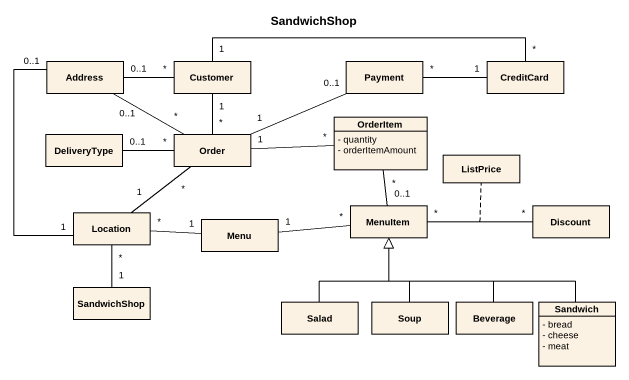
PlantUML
@startuml
title SandwichShop
hide circle
hide empty members
skinparam classAttributeIconSize 0
class Address
class Customer
class Payment
class CreditCard
class OrderItem {
  - quantity
  - orderItemAmount
}
class DeliveryType
class Order
class ListPrice
class Location
class Menu
class MenuItem
class Discount
class SandwichShop
class Salad
class Soup
class Beverage
class Sandwich {
  - bread
  - cheese
  - meat
}
Address "0..1" -right- "*" Customer
Address "0..1" -right- "*" Order
Address "0..1" -- "1" Location
Customer "1" -right- "*" CreditCard
Customer "1" -- "*" Order
Payment "0..1" -left- "1" Order
CreditCard "1" -left- "*" Payment
OrderItem "*" -- "0..1" MenuItem
DeliveryType "0..1" -right- "*" Order
Order "1" -right- "*" OrderItem
Location "1" -up- "*" Order
Menu "1" -left- "*" Location
Menu "1" -right- "*" MenuItem
MenuItem "*" -right- "*" Discount
(MenuItem, Discount) .. ListPrice
SandwichShop "1" -up- "*" Location
Salad -up-|> MenuItem
Soup -up-|> MenuItem
Beverage -up-|> MenuItem
Sandwich -left-|> MenuItem
@enduml
